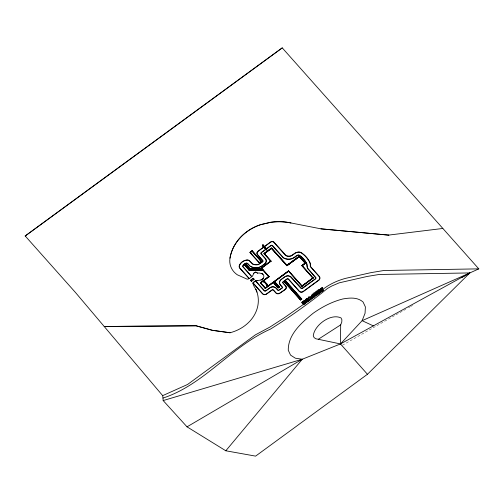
<?xml version="1.0" encoding="UTF-8"?>
<svg xmlns="http://www.w3.org/2000/svg" width="504" height="504" viewBox="0 0 504 504"><rect width="100%" height="100%" fill="white"/><g stroke="black" fill="none" stroke-linecap="round" stroke-linejoin="round"><path stroke-width="0.38" stroke-dasharray="2.52 1.89" d="M342.411 345.234L405.789 309.273M408.511 307.73L409.878 306.955M410.558 306.564L412.6 305.405"/><path stroke-width="0.76" d="M367.46 374.277L255.604 456.126L225.811 450.784L187.028 426.838L163.17 400.56L162.987 398.078C204.246 384.615 231.185 346.487 270.484 329.093C290.342 316.739 309.33 303.068 327.55 288.401L331.846 285.982L339.205 282.839L367.076 276.469L379.14 274.472L469.841 272.929L340.477 343.936L315.901 338.783L314.131 337.642L313.274 335.834C314.301 325.137 330.826 312.946 341.044 317.948L341.895 319.763L341.769 322.119L340.685 324.859L340.477 343.936L367.46 374.277L469.841 272.929L478.8 268.865L282.246 47.874L25.2 235.966L282.246 47.874M309.317 300.504L306.804 298.538L305.714 299.471L305.267 302.356L305.771 302.917L306.879 302.432L307.396 300.951C307.988 302.287 310.231 300.39 308.82 299.741M321.754 289.699L321.269 288.647L320.437 289.29L320.972 290.184L321.754 289.699L321.25 289.139M315.756 278.032L315.315 278.838L301.713 288.427L290.947 276.803L288.868 275.864A4.807 4.215 -15.5 0 0 285.163 276.513L281.339 279.254A4.561 4 -15.5 0 0 279.934 284.59L282.146 287.135A0.649 0.567 -15.5 0 1 282.001 287.954L278.844 290.102A0.699 0.611 -15.5 0 1 277.899 290.027L276.041 287.942A4.561 4 -15.5 0 0 270.358 287.406L265.854 290.669A1.121 0.983 -15.5 0 1 264.298 290.562L255.572 280.76L252.977 283.015M310.697 297.996L311.415 298.192L312.379 297.373C313.841 293.612 311.144 294.103 311.302 296.825L311.8 297.385C311.648 294.67 314.339 294.178 312.877 297.933L311.913 298.759L310.697 297.996C309.034 303.351 306.646 293.322 310.363 298.368L311.321 297.303L311.8 297.385M305.771 302.917L306.312 299.83L307.566 299.017L309.324 300.308M271.322 248.132L286.864 265.608L299.546 256.479L286.896 265.734L286.915 265.255L299.344 256.158L305.563 263.239L302.236 265.677L305.141 263.088L305.563 263.239M271.524 248.453L286.896 265.734L286.915 265.255L271.486 248.321L264.417 253.651L271.486 248.321M305.267 302.356L306.382 301.871L306.892 300.39L308.057 301.461M306.419 300.182L306.589 299.395L307.478 300.34L306.923 300.743L306.419 300.182L306.98 299.773M306.923 300.743L307.087 299.962L306.589 299.395M266.2 249.052C266.238 247.376 265.583 248.837 262.943 245.593L263.019 244.982M263.46 246.097C264.083 247.363 262.231 246.198 263.39 246.053M263.019 246.506L263.038 246.191M263.498 246.198L263.044 246.431M266.194 248.459L262.886 244.824M266.225 249.014L265.973 248.333M266.257 249.575L266.515 249.946L266.679 249.524M266.799 249.732C265.469 249.593 267.391 250.74 266.584 249.455M309.254 299.584C309.758 300.838 311.377 299.521 311.201 298.563M320.783 292.282L321.772 290.827L321.269 290.266L320.298 291.715L319.36 291.495L320.21 290.487L320.708 291.047L319.933 292.307L320.783 292.282L320.298 291.715M263.453 280.306L266.603 284.023L267.044 285.277M263.649 280.438L263.806 281.673L267.246 285.201M263.699 281.963C264.487 279.796 266.711 286.637 267.284 285.188M263.907 281.755L263.636 280.363L266.805 283.878L267.133 285.069M264.146 281.566L263.964 281.988L263.699 281.717M267.114 285.207L266.755 283.916M266.981 285.069L266.729 283.765M266.78 285.289L267.183 285.037M266.83 285.169L267.12 285.724L267.246 285.081M291.337 287.923C290.298 286.618 289.264 286.058 289.391 285.491M291.318 287.866L289.605 286.159L289.491 285.428M289.598 286.127L289.649 286.259M291.047 287.211L291.129 287.904L290.972 287.192M291.514 287.866L293.353 290.373L291.665 288.628L291.57 287.765L293.391 290.48L293.145 289.542L291.583 287.891M295.155 291.848L293.574 290.102L295.363 292.603M293.58 290.121L295.344 292.61M293.687 290.776L293.908 291.047L293.643 290.115M295.098 291.885L295.457 292.805L295.281 292.49M303.156 304.196L304.655 303.213L304.107 301.902L304.926 300.416L303.849 300.781L303.402 301.732L303.906 302.299L304.347 301.348L305.43 300.983L304.605 302.463C306.3 303.326 303.83 305.739 303.156 304.196L302.954 302.74C300.762 303.452 302.35 300.907 303.402 301.732M257.122 273.067L257.481 273.111L256.095 272.223A1.814 1.588 -15.5 0 0 255.591 272.179C253.084 272.305 253.518 275.631 251.88 276.601L242.934 266.547L243.117 265.495A5.141 4.511 -15.5 0 1 246.551 263.201L251.093 266.881A12.253 10.748 -15.5 0 0 259.119 267.466L261.072 266.685L264.493 264.209A4.498 3.944 -15.5 0 0 265.816 258.98L261.274 253.821A0.945 0.832 -15.5 0 1 261.456 252.636L270.963 245.675L271.927 245.454L283.248 257.84C287.608 260.593 293.511 259.295 296.969 255.654C297.769 255.188 298.922 254.904 299.666 255.654A26.655 23.379 -15.5 0 1 305.726 262.137C307.654 263.989 306.237 267.007 307.913 268.871L315.756 278.019M318.037 292.32L318.534 292.881L317.356 293.706L316.669 292.496L316.858 293.145L318.093 292.528L316.203 293.782L316.499 295.432L314.042 297.228L313.299 296.705L313.4 295.703L314.452 295.117L314.95 295.678L313.69 296.516L313.803 297.266M316.6 294.563L318.534 292.881M310.363 298.368L309.865 297.807L310.136 297.234L311.302 296.825M262.811 270.049L249.14 270.138L263.397 270.302M260.322 269.054L270.717 261.053L260.303 268.676L249.871 268.897L260.423 269.054L271.108 261.078L260.385 268.922L249.871 268.897L245.706 264.216M317.173 293.063L318.49 292.03L317.917 291.199C313.305 295.092 317.98 288.017 319.353 290.468C322.648 294.651 311.17 297.215 319.391 292.307L318.849 289.901M321.269 290.266L321.552 290.846L322.718 289.857L322.258 287.375L319.322 289.756L320.084 291.262L320.708 291.047M322.258 287.375L323.215 290.417L321.962 291.306M314.452 295.117L312.883 294.853L312.732 294.304C315.536 289.976 315.895 294.588 318.421 291.766M314.95 295.678L313.387 295.413L313.236 294.872L316.008 292.755L316.26 293.517L314.843 294.512L314.339 293.952L315.762 292.95L315.731 292.181M263.372 278.208L262.76 278.989M316.487 292.988L316.581 292.226L319.353 290.468M309.752 300.151L308.643 298.337L309.771 297.467M225.811 450.784L302.243 359.239L340.477 343.936L362.118 320.676L365.054 313.28L365.387 306.923L363.088 302.047C357.55 297.001 349.644 297.769 342.815 298.973C332.073 301.682 322.201 306.892 313.173 313.242C301.757 322.522 288.061 334.234 288.263 350.249L290.562 355.125L295.331 358.193L302.243 359.239L187.028 426.838M313.299 296.705L316.203 294.619L316.707 295.187M263.472 246.311L263.057 246.368L263.573 246.305M266.244 249.612L266.61 249.48M320.084 291.262L319.826 290.317L322.762 287.935M303.906 302.299C302.854 301.468 301.26 304.019 303.452 303.307L303.654 304.756M264.279 282.045L263.68 281.767M293.693 290.884L295.369 292.559M255.843 280.917L257.09 280.747A2.74 2.407 -15.5 0 1 257.676 280.608L261.381 279.871L263.359 278.158A3.969 3.478 -15.5 0 0 262.962 274.277L261.923 273.666L262.962 274.277M307.553 300.901L308.813 299.943M303.502 304.366L284.124 317.904L269.955 327.052L255.389 334.845L187.57 384.476L162.672 395.64L162.987 398.078M304.693 303.446L307.673 301.146M310.647 298.847L313.627 296.541M322.56 289.636C329.307 284.262 337.396 280.514 345.725 278.328L371.083 272.614L383.972 270.484L478.8 268.865M266.396 248.9L262.975 244.849L262.943 245.593M320.935 289.85L321.772 289.208M251.88 276.601L249.234 278.605L240.017 268.21A3.263 2.86 -15.5 0 1 239.621 265.318L240.276 264.102A8.511 7.465 -15.5 0 1 245.19 260.511L246.639 260.184A3.377 2.961 -15.5 0 1 249.688 261.173L252.655 264.159A8.889 7.799 -15.5 0 0 258.483 264.581L262.414 261.979A1.128 0.989 -15.5 0 0 262.792 260.474L257.481 254.501A2.671 2.344 -15.5 0 1 258.142 251.338L270.654 242.178A2.344 2.054 -15.5 0 1 274.006 242.5L285.566 255.496A6.344 5.569 -15.5 0 0 291.778 255.704L294.953 253.392A6.747 5.916 -15.5 0 1 296.396 252.662L298.009 252.246A5.04 4.423 -15.5 0 1 300.541 252.523L301.852 253.279A30.02 26.328 -15.5 0 1 309.229 261.532L309.928 263.031A9.293 8.152 -15.5 0 1 310.187 264.065L310.269 264.77A9.293 8.152 -15.5 0 1 310.225 266.2L310.231 266.314A2.495 2.186 -15.5 0 0 310.622 266.969L319.158 276.57A2.904 2.545 -15.5 0 1 318.893 279.941L302.992 291.577A2.785 2.444 -15.5 0 1 299.338 291.186L288.534 279.033A1.443 1.26 -15.5 0 0 286.713 279.071L282.983 281.818A1.191 1.039 -15.5 0 0 282.964 283.109L285.573 286.039A2.778 2.438 -15.5 0 1 284.829 289.655L279.789 293.082A2.879 2.526 -15.5 0 1 276.205 293.063L273.502 290.033A1.191 1.046 -15.5 0 0 271.895 289.97L266.528 293.895A2.804 2.457 -15.5 0 1 262.691 293.706L253.039 282.883M255.408 280.936L264.121 290.695A1.367 1.203 -15.5 0 0 265.873 290.902L270.472 287.57A4.334 3.805 -15.5 0 1 275.877 288.08L277.798 290.228A0.92 0.806 -15.5 0 0 278.876 290.317L282.221 288.042A0.869 0.762 -15.5 0 0 282.385 287.085L280.13 284.483A4.334 3.799 -15.5 0 1 281.465 279.411L285.277 276.677A4.58 4.019 -15.5 0 1 290.216 276.576L300.919 288.332A1.348 1.178 -15.5 0 0 302.526 288.433L315.58 278.882A1.348 1.178 -15.5 0 0 315.806 277.433L308.095 268.739C306.552 267.17 307.774 264.6 306.413 262.886A26.882 23.575 -15.5 0 0 299.811 255.49L299.193 255.106A1.903 1.669 -15.5 0 0 298.078 255.03A3.616 3.169 -15.5 0 0 296.497 255.723L292.276 258.483A9.488 8.322 -15.5 0 1 284.426 258.218L283.406 257.683L272.582 245.536A1.348 1.184 -15.5 0 0 270.976 245.429L261.211 252.58A1.172 1.027 -15.5 0 0 261.015 253.84L265.621 259.087A4.271 3.748 -15.5 0 1 264.361 264.052L260.959 266.515L259.075 267.271A12.033 10.553 -15.5 0 1 251.194 266.698C249.039 266.358 248.642 262.981 246.513 263.006A5.368 4.706 -15.5 0 0 242.928 265.4L242.739 266.654L251.716 276.784M286.896 265.734L299.288 256.511L305.304 263.277M249.896 252.372L252.113 250.753L261.507 261.4L259.289 263.025L249.927 252.504L252.113 250.753M252.094 251.231L250.318 252.529L252.057 251.099L261.116 261.374L259.339 262.678L261.305 261.085M249.178 270.27L244.597 265.028L245.927 264.052L250.016 268.651M244.635 265.161L245.927 264.052M245.908 264.537L245.02 265.186L245.876 264.405L249.908 269.029M270.755 261.185L263.995 253.493L271.543 247.968L287.085 265.444M264.033 253.625L271.543 247.968M261.469 261.274L259.289 263.025M250.519 280.382L253.348 278.252L254.23 279.279L251.389 281.358L250.507 280.331L253.348 278.252M260.341 282.82L268.682 276.564L260.341 282.82L265.28 288.376L288.54 271.202L265.28 288.376M269.067 276.589L260.732 282.845L269.104 276.715L261.519 268.096L269.104 276.715M286.952 265.387L299.344 256.158M286.864 265.608L299.515 256.347M288.59 270.85L265.117 288.187L288.59 270.85L302.053 285.907M301.846 265.652L305.141 263.088L301.846 265.652L312.877 278.05L301.997 286.014L288.628 270.982M302.198 265.551L305.531 263.113M284.407 281.849L285.737 280.873L301.814 299.042L300.485 300.012L284.407 281.849L300.485 300.012M284.439 281.975L285.737 280.873M285.718 281.352L284.829 282.001L285.68 281.226L301.423 299.017L300.535 299.666L301.423 299.017M279.065 286.978L278.177 287.627L279.027 286.845L274.346 281.585L279.197 287.034M278.082 287.847L279.418 286.87L278.12 287.979L273.237 282.397L278.12 287.979M301.738 286.045L313.06 277.761M301.94 286.367L313.23 277.95L301.94 286.367L288.54 271.202M300.447 299.886L301.814 299.042M263.806 281.673L263.68 280.337M264.386 253.518L271.303 248.611M305.021 262.628L305.726 262.137M318.465 339.173L340.685 324.859M255.333 272.185L253.745 273.218M461.664 277.565L469.841 272.929L362.118 320.676L373.357 325.886M260.877 280.06L262.376 279.323M320.935 228.841L388.779 235.135L320.935 228.841L290.934 222.951A52.038 45.644 -15.5 0 0 270.679 222.27L260.637 224.633A44.119 38.695 -15.5 0 0 229.963 258.168L229.975 258.218A21.011 18.434 -15.5 0 0 237.289 274.787L246.374 278.825A2.186 1.915 -15.5 0 0 248.39 278.983L248.787 278.718M249.215 278.554L239.835 268.336A3.484 3.055 -15.5 0 1 239.419 265.255L240.087 264.008A8.732 7.661 -15.5 0 1 245.127 260.322L246.613 259.988A3.597 3.156 -15.5 0 1 249.864 261.041L252.762 263.976A8.669 7.604 -15.5 0 0 258.439 264.392L262.42 261.74A0.901 0.787 -15.5 0 0 262.685 260.694L257.292 254.614A2.892 2.539 -15.5 0 1 258.004 251.194L270.528 242.021A2.564 2.249 -15.5 0 1 273.981 242.147L286.133 255.559A6.124 5.368 -15.5 0 0 291.199 255.73L294.834 253.235A6.949 6.098 -15.5 0 1 296.321 252.479L297.996 252.05A5.267 4.618 -15.5 0 1 300.636 252.334L301.997 253.121A30.24 26.529 -15.5 0 1 309.431 261.437L310.143 262.962A9.513 8.348 -15.5 0 1 310.407 264.02L310.489 264.745A9.513 8.348 -15.5 0 1 310.445 266.213L310.445 266.232A2.281 1.997 -15.5 0 0 310.804 266.843L319.341 276.444A3.125 2.74 -15.5 0 1 319.045 280.079L303.112 291.74A3.011 2.64 -15.5 0 1 299.162 291.318L288.275 279.122A1.216 1.071 -15.5 0 0 286.845 279.229L283.198 281.894A0.964 0.844 -15.5 0 0 283.065 282.876L286.014 286.266A3.005 2.633 -15.5 0 1 285.34 289.529L279.909 293.24A3.1 2.722 -15.5 0 1 276.318 293.397L273.338 290.172A0.97 0.851 -15.5 0 0 272.128 290.058L266.654 294.053A3.024 2.652 -15.5 0 1 262.521 293.845L252.977 283.109M319.586 290.695L320.21 290.487M163.17 400.56L302.243 359.239M229.975 258.218A44.119 38.695 -15.5 0 1 260.65 224.683L270.692 222.327A52.038 45.644 -15.5 0 1 290.947 223.001L290.934 222.951M257.468 273.061L259.554 273.042L261.941 273.716M388.767 235.078L442.859 228.457M321.344 290.858L321.93 291.419M249.682 268.777L260.763 268.802M261.923 269.054L262.294 269.054M248.957 270.018L263.176 270.049M314.339 293.952L316.058 294.09L316.966 295.136M314.843 294.512L316.562 294.657M230.095 332.791L212.468 330.353L196.037 325.811L104.202 326.472L196.024 325.754L212.455 330.303L230.082 332.734A37.126 32.565 -15.5 0 0 248.403 322.661A34.562 30.316 -15.5 0 0 256.964 292.081L255.887 289.353L256.983 292.131M307.087 299.962L307.478 300.34M263.031 245.524L262.88 244.919M299.326 256.643L305.178 263.214M322.05 287.412L322.547 287.979M302.035 265.362L313.261 278.082M301.808 265.526L312.877 278.05M322.718 289.857L323.215 290.417M322.547 290.115L322.938 290.556M320.525 288.458L321.023 289.019M320.468 289.624L320.972 290.184M321.552 290.846L322.05 291.406M319.322 289.756L319.826 290.317M320.506 291.564L320.991 292.106M318.648 289.901L319.152 290.462M319.36 291.495L319.864 292.055M319.429 291.74L319.933 292.307M319.391 292.307L319.889 292.874M319.234 292.547L319.687 293.057M318.49 292.03L317.917 291.199M318.093 292.528L318.597 293.095M316.814 292.27L317.318 292.83M316.084 291.659L316.581 292.226M315.939 291.86L316.443 292.421M316.159 292.396L316.657 292.963M316.858 293.145L317.356 293.706M316.726 293.133L317.23 293.7M315.504 292.194L316.008 292.755M315.762 292.95L316.26 293.517M316.203 293.782L316.701 294.349M315.995 294.865L316.499 295.432M312.927 294.015L313.431 294.582M312.732 294.304L313.236 294.872M312.65 294.638L313.387 295.413M312.486 294.619L312.99 295.18M313.4 295.703L313.897 296.27M313.186 295.949L313.69 296.516M313.538 296.667L314.042 297.228M311.604 295.161L312.108 295.728M311.453 295.338L311.951 295.905M312.379 297.373L312.877 297.933M310.993 296.686L311.491 297.247M310.817 296.736L311.321 297.303M311.579 298.122L312.077 298.689M311.415 298.192L311.913 298.759M310.136 297.234L310.64 297.801M309.091 296.957L309.595 297.517M310.514 298.853L311.018 299.414M264.046 247.023L265.917 249.127M310.351 299.029L310.855 299.596M263.687 247.281L265.558 249.386M308.278 297.587L308.776 298.154M308.146 297.769L308.643 298.337M309.469 299.546L309.966 300.113M307.068 298.456L307.566 299.017M306.804 298.538L307.308 299.099M307.73 300.882L308.228 301.449M305.815 299.263L306.312 299.83M306.892 300.39L307.396 300.951M305.714 299.471L306.218 300.038M306.64 300.573L307.138 301.14M264.216 253.329L271.146 261.211M263.995 253.493L270.887 261.242M306.382 301.871L306.879 302.432M304.926 300.416L305.43 300.983M304.97 300.56L305.468 301.121M306.186 302.079L306.69 302.646M304.139 300.567L304.643 301.134M305.411 302.394L305.915 302.954M303.849 300.781L304.347 301.348M285.516 281.037L301.556 299.074M304.107 301.902L304.605 302.463M304.718 303.011L305.222 303.572M304.655 303.213L305.153 303.773M302.753 301.531L303.257 302.098M302.558 301.631L303.062 302.192M284.628 281.686L300.668 299.723M302.954 302.74L303.452 303.307M303.332 304.177L303.836 304.744M301.751 302.501L302.293 303.225M252.151 250.879L261.507 261.4M251.893 250.91L261.116 261.374M279.449 287.003L274.604 281.553M278.309 287.683L273.496 282.366M244.818 264.865L249.543 270.27M260.53 282.53L265.337 288.023M244.597 265.028L249.14 270.138L263.031 270.302M260.303 282.687L265.249 288.244M251.565 281.226L250.696 280.256M25.2 235.966L75.449 292.465L162.672 395.64M309.267 296.9L309.865 297.807M255.9 289.403L255.352 288.464A18.541 16.267 -15.5 0 1 253.033 283.613L252.989 283.16M268.884 276.879L261.33 268.386M259.51 262.861L250.154 252.34M257.09 280.747L256.599 280.967M255.572 280.76L253.178 282.511M254.054 279.411L253.184 278.435M321.772 290.827L321.848 291.419M255.578 272.128A1.814 1.588 -15.5 0 1 256.095 272.223"/></g></svg>
